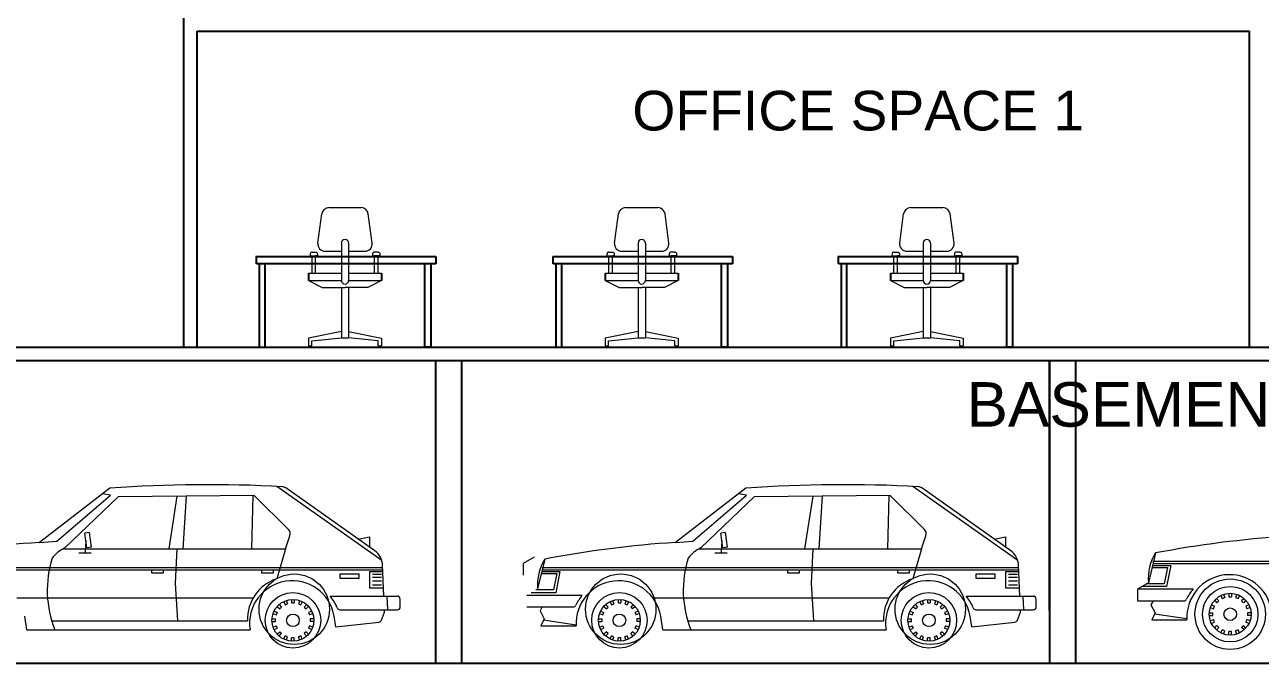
# Model space of a CAD drawing. Header units: millimetres. Extents: x 587797 to 2274247, y 1711 to 439204.
# Drawn here: x 984821 to 998910, y 232989 to 240265 of the extents above; entities that cross this region are included whole.
import ezdxf

# ---------------------------------------------------------------- set-up
doc = ezdxf.new("R2010")
doc.units = ezdxf.units.MM
doc.layers.add('finiture', color=7, linetype='Continuous', lineweight=20)
doc.styles.get("Standard").update_dxf_attribs({"font": 'arial.ttf'})

msp = doc.modelspace()

# ---------------------------------------------------------------- linework, layer by layer
for p, q in [((986636.654, 236589.945, -583.672), (986636.654, 240339.945, -583.672)), ((986786.654, 240189.945, -583.672), (998786.654, 240189.945, -583.672)), ((986786.654, 236589.945, -583.672), (986786.654, 240189.945, -583.672)), ((998786.654, 236589.945, -583.672), (998786.654, 240189.945, -583.672)), ((987457.493, 237622.467, -583.672), (989507.181, 237622.467, -583.672)), ((987464.963, 237540.712, -583.672), (987464.963, 237622.467, -583.672)), ((989507.181, 237622.467, -583.672), (989507.181, 237540.712, -583.672)), ((990840.87, 237622.467, -583.672), (992890.558, 237622.467, -583.672)), ((990848.34, 237540.712, -583.672), (990848.34, 237622.467, -583.672)), ((992890.558, 237622.467, -583.672), (992890.558, 237540.712, -583.672)), ((994092.237, 237622.467, -583.672), (996141.925, 237622.467, -583.672)), ((994099.707, 237540.712, -583.672), (994099.707, 237622.467, -583.672)), ((996141.925, 237622.467, -583.672), (996141.925, 237540.712, -583.672)), ((989507.181, 237540.712, -583.672), (987464.963, 237540.712, -583.672)), ((987495.29, 237540.712, -583.672), (987495.29, 236589.945, -583.672)), ((987561.275, 236589.945, -583.672), (987561.275, 237540.712, -583.672)), ((988057.807, 237434.472, -1167.343), (988057.807, 237351.472, -1167.343)), ((988887.808, 237434.472, -1167.343), (988887.808, 237351.472, -1167.343)), ((989384.341, 236589.945, -583.672), (989384.341, 237540.712, -583.672)), ((989450.326, 237540.712, -583.672), (989450.326, 236589.945, -583.672)), ((992890.558, 237540.712, -583.672), (990848.34, 237540.712, -583.672)), ((990878.667, 237540.712, -583.672), (990878.667, 236589.945, -583.672)), ((990944.652, 236589.945, -583.672), (990944.652, 237540.712, -583.672)), ((991441.184, 237434.472, -1167.343), (991441.184, 237351.472, -1167.343)), ((992271.186, 237434.472, -1167.343), (992271.186, 237351.472, -1167.343)), ((992767.718, 236589.945, -583.672), (992767.718, 237540.712, -583.672)), ((992833.703, 237540.712, -583.672), (992833.703, 236589.945, -583.672)), ((996141.925, 237540.712, -583.672), (994099.707, 237540.712, -583.672)), ((994130.034, 237540.712, -583.672), (994130.034, 236589.945, -583.672)), ((994196.019, 236589.945, -583.672), (994196.019, 237540.712, -583.672)), ((994692.551, 237434.472, -1167.343), (994692.551, 237351.472, -1167.343)), ((995522.553, 237434.472, -1167.343), (995522.553, 237351.472, -1167.343)), ((996019.085, 236589.945, -583.672), (996019.085, 237540.712, -583.672)), ((996085.07, 237540.712, -583.672), (996085.07, 236589.945, -583.672)), ((961454.571, 236589.03, -583.672), (1042054.571, 236589.03, -583.672)), ((961716.654, 236589.945, -583.672), (1041836.654, 236589.945, -583.672)), ((981636.654, 236589.945, -583.672), (986636.654, 236589.945, -583.672)), ((986786.654, 236589.945, -583.672), (1001786.654, 236589.945, -583.672)), ((987495.29, 236589.945, -583.672), (987495.29, 236589.945, -583.672)), ((987495.29, 236589.945, -583.672), (987561.275, 236589.945, -583.672)), ((989450.326, 236589.945, -583.672), (989384.341, 236589.945, -583.672)), ((989450.326, 236589.945, -583.672), (989450.326, 236589.945, -583.672)), ((990878.667, 236589.945, -583.672), (990878.667, 236589.945, -583.672)), ((990878.667, 236589.945, -583.672), (990944.652, 236589.945, -583.672)), ((992833.703, 236589.945, -583.672), (992767.718, 236589.945, -583.672)), ((992833.703, 236589.945, -583.672), (992833.703, 236589.945, -583.672)), ((994130.034, 236589.945, -583.672), (994130.034, 236589.945, -583.672)), ((994130.034, 236589.945, -583.672), (994196.019, 236589.945, -583.672)), ((996085.07, 236589.945, -583.672), (996019.085, 236589.945, -583.672)), ((996085.07, 236589.945, -583.672), (996085.07, 236589.945, -583.672)), ((961684.571, 236439.03, -583.672), (1042054.571, 236439.03, -583.672)), ((982506.09, 236439.03, -583.672), (989506.09, 236439.03, -583.672)), ((989506.09, 236439.03, -583.672), (989506.09, 233589.03, -583.672)), ((989506.09, 236439.03, -583.672), (989506.09, 232989.047, -583.672)), ((989806.09, 232989.047, -583.672), (989806.09, 236439.03, -583.672)), ((996506.09, 233589.03, -583.672), (996506.09, 236439.03, -583.672)), ((996506.09, 236439.03, -583.672), (1003506.09, 236439.03, -583.672)), ((996506.09, 236439.03, -583.672), (996506.09, 232989.047, -583.672)), ((996806.09, 232989.047, -583.672), (996806.09, 236439.03, -583.672)), ((957442.62, 232989.047, -583.672), (1042054.571, 232989.047, -583.672))]:
    msp.add_line(p, q)
at = {"layer": 'finiture', "linetype": 'Continuous'}
for p, q in [((988162.917, 237777.464, -1167.343), (988207.273, 238109.464, -1167.343)), ((988289.542, 238181.473, -1167.343), (988656.073, 238181.473, -1167.343)), ((988782.699, 237777.464, -1167.343), (988738.342, 238109.464, -1167.343)), ((991546.294, 237777.464, -1167.343), (991590.65, 238109.464, -1167.343)), ((991672.92, 238181.473, -1167.343), (992039.45, 238181.473, -1167.343)), ((992166.076, 237777.464, -1167.343), (992121.72, 238109.464, -1167.343)), ((994797.661, 237777.464, -1167.343), (994842.018, 238109.464, -1167.343)), ((994924.287, 238181.473, -1167.343), (995290.817, 238181.473, -1167.343)), ((995417.443, 237777.464, -1167.343), (995373.087, 238109.464, -1167.343)), ((988245.186, 237683.472, -1167.343), (988431.308, 237683.472, -1167.343)), ((988431.308, 237777.464, -1167.343), (988431.308, 237351.472, -1167.343)), ((988514.308, 237777.464, -1167.343), (988514.308, 237351.472, -1167.343)), ((988514.308, 237683.472, -1167.343), (988700.43, 237683.472, -1167.343)), ((991628.563, 237683.472, -1167.343), (991814.685, 237683.472, -1167.343)), ((991814.685, 237777.464, -1167.343), (991814.685, 237351.472, -1167.343)), ((991897.685, 237777.464, -1167.343), (991897.685, 237351.472, -1167.343)), ((991897.685, 237683.472, -1167.343), (992083.807, 237683.472, -1167.343)), ((994879.93, 237683.472, -1167.343), (995066.052, 237683.472, -1167.343)), ((995066.052, 237777.464, -1167.343), (995066.052, 237351.472, -1167.343)), ((995149.052, 237777.464, -1167.343), (995149.052, 237351.472, -1167.343)), ((995149.052, 237683.472, -1167.343), (995335.174, 237683.472, -1167.343)), ((988075.587, 237633.213, -1167.343), (988138.064, 237633.213, -1167.343)), ((988096.564, 237674.713, -1167.343), (988138.064, 237674.713, -1167.343)), ((988096.564, 237434.472, -1167.343), (988096.564, 237633.213, -1167.343)), ((988138.064, 237434.472, -1167.343), (988138.064, 237633.213, -1167.343)), ((988159.04, 237633.213, -1167.343), (988138.064, 237633.213, -1167.343)), ((988786.575, 237633.213, -1167.343), (988807.552, 237633.213, -1167.343)), ((988849.052, 237674.713, -1167.343), (988807.552, 237674.713, -1167.343)), ((988870.029, 237633.213, -1167.343), (988807.552, 237633.213, -1167.343)), ((988807.552, 237434.472, -1167.343), (988807.552, 237633.213, -1167.343)), ((988849.052, 237434.472, -1167.343), (988849.052, 237633.213, -1167.343)), ((991458.964, 237633.213, -1167.343), (991521.441, 237633.213, -1167.343)), ((991479.941, 237674.713, -1167.343), (991521.441, 237674.713, -1167.343)), ((991479.941, 237434.472, -1167.343), (991479.941, 237633.213, -1167.343)), ((991521.441, 237434.472, -1167.343), (991521.441, 237633.213, -1167.343)), ((991542.418, 237633.213, -1167.343), (991521.441, 237633.213, -1167.343)), ((992169.952, 237633.213, -1167.343), (992190.929, 237633.213, -1167.343)), ((992232.429, 237674.713, -1167.343), (992190.929, 237674.713, -1167.343)), ((992253.406, 237633.213, -1167.343), (992190.929, 237633.213, -1167.343)), ((992190.929, 237434.472, -1167.343), (992190.929, 237633.213, -1167.343)), ((992232.429, 237434.472, -1167.343), (992232.429, 237633.213, -1167.343)), ((994710.331, 237633.213, -1167.343), (994772.808, 237633.213, -1167.343)), ((994731.308, 237674.713, -1167.343), (994772.808, 237674.713, -1167.343)), ((994731.308, 237434.472, -1167.343), (994731.308, 237633.213, -1167.343)), ((994772.808, 237434.472, -1167.343), (994772.808, 237633.213, -1167.343)), ((994793.785, 237633.213, -1167.343), (994772.808, 237633.213, -1167.343)), ((995421.319, 237633.213, -1167.343), (995442.296, 237633.213, -1167.343)), ((995483.796, 237674.713, -1167.343), (995442.296, 237674.713, -1167.343)), ((995504.773, 237633.213, -1167.343), (995442.296, 237633.213, -1167.343)), ((995442.296, 237434.472, -1167.343), (995442.296, 237633.213, -1167.343)), ((995483.796, 237434.472, -1167.343), (995483.796, 237633.213, -1167.343)), ((988057.807, 237434.472, -1167.343), (988431.308, 237434.472, -1167.343)), ((988514.308, 237434.472, -1167.343), (988887.808, 237434.472, -1167.343)), ((991441.184, 237434.472, -1167.343), (991814.685, 237434.472, -1167.343)), ((991897.685, 237434.472, -1167.343), (992271.186, 237434.472, -1167.343)), ((994692.551, 237434.472, -1167.343), (995066.052, 237434.472, -1167.343)), ((995149.052, 237434.472, -1167.343), (995522.553, 237434.472, -1167.343)), ((988057.807, 237351.472, -1167.343), (988214.225, 237269.04, -1167.343)), ((988057.807, 237351.472, -1167.343), (988431.308, 237351.472, -1167.343)), ((988214.225, 237269.04, -1167.343), (988472.808, 237269.04, -1167.343)), ((988431.308, 237269.04, -1167.343), (988431.308, 236699.145, -1167.343)), ((988731.39, 237269.04, -1167.343), (988472.808, 237269.04, -1167.343)), ((988514.308, 237351.472, -1167.343), (988887.808, 237351.472, -1167.343)), ((988514.308, 237269.04, -1167.343), (988514.308, 236699.145, -1167.343)), ((988887.808, 237351.472, -1167.343), (988731.39, 237269.04, -1167.343)), ((991441.184, 237351.472, -1167.343), (991597.603, 237269.04, -1167.343)), ((991441.184, 237351.472, -1167.343), (991814.685, 237351.472, -1167.343)), ((991597.603, 237269.04, -1167.343), (991856.185, 237269.04, -1167.343)), ((991814.685, 237269.04, -1167.343), (991814.685, 236699.145, -1167.343)), ((992114.767, 237269.04, -1167.343), (991856.185, 237269.04, -1167.343)), ((991897.685, 237351.472, -1167.343), (992271.186, 237351.472, -1167.343)), ((991897.685, 237269.04, -1167.343), (991897.685, 236699.145, -1167.343)), ((992271.186, 237351.472, -1167.343), (992114.767, 237269.04, -1167.343)), ((994692.551, 237351.472, -1167.343), (994848.97, 237269.04, -1167.343)), ((994692.551, 237351.472, -1167.343), (995066.052, 237351.472, -1167.343)), ((994848.97, 237269.04, -1167.343), (995107.552, 237269.04, -1167.343)), ((995066.052, 237269.04, -1167.343), (995066.052, 236699.145, -1167.343)), ((995366.135, 237269.04, -1167.343), (995107.552, 237269.04, -1167.343)), ((995149.052, 237351.472, -1167.343), (995522.553, 237351.472, -1167.343)), ((995149.052, 237269.04, -1167.343), (995149.052, 236699.145, -1167.343)), ((995522.553, 237351.472, -1167.343), (995366.135, 237269.04, -1167.343)), ((988431.308, 236770.815, -1167.343), (988057.807, 236692.629, -1167.343)), ((988095.76, 236662.224, -1167.343), (988431.308, 236699.145, -1167.343)), ((988431.308, 236699.145, -1167.343), (988514.308, 236699.145, -1167.343)), ((988514.308, 236770.815, -1167.343), (988887.808, 236692.629, -1167.343)), ((988849.856, 236662.224, -1167.343), (988514.308, 236699.145, -1167.343)), ((991814.685, 236770.815, -1167.343), (991441.184, 236692.629, -1167.343)), ((991479.137, 236662.224, -1167.343), (991814.685, 236699.145, -1167.343)), ((991814.685, 236699.145, -1167.343), (991897.685, 236699.145, -1167.343)), ((991897.685, 236770.815, -1167.343), (992271.186, 236692.629, -1167.343)), ((992233.233, 236662.224, -1167.343), (991897.685, 236699.145, -1167.343)), ((995066.052, 236770.815, -1167.343), (994692.551, 236692.629, -1167.343)), ((994730.504, 236662.224, -1167.343), (995066.052, 236699.145, -1167.343)), ((995066.052, 236699.145, -1167.343), (995149.052, 236699.145, -1167.343)), ((995149.052, 236770.815, -1167.343), (995522.553, 236692.629, -1167.343)), ((995484.6, 236662.224, -1167.343), (995149.052, 236699.145, -1167.343)), ((988057.807, 236692.629, -1167.343), (988057.807, 236604.47, -1167.343)), ((988057.807, 236604.47, -1167.343), (988095.76, 236604.47, -1167.343)), ((988095.76, 236604.47, -1167.343), (988095.76, 236662.224, -1167.343)), ((988849.856, 236604.47, -1167.343), (988849.856, 236662.224, -1167.343)), ((988849.856, 236604.47, -1167.343), (988887.808, 236604.47, -1167.343)), ((988887.808, 236692.629, -1167.343), (988887.808, 236604.47, -1167.343)), ((991441.184, 236692.629, -1167.343), (991441.184, 236604.47, -1167.343)), ((991441.184, 236604.47, -1167.343), (991479.137, 236604.47, -1167.343)), ((991479.137, 236604.47, -1167.343), (991479.137, 236662.224, -1167.343)), ((992233.233, 236604.47, -1167.343), (992233.233, 236662.224, -1167.343)), ((992233.233, 236604.47, -1167.343), (992271.186, 236604.47, -1167.343)), ((992271.186, 236692.629, -1167.343), (992271.186, 236604.47, -1167.343)), ((994692.551, 236692.629, -1167.343), (994692.551, 236604.47, -1167.343)), ((994692.551, 236604.47, -1167.343), (994730.504, 236604.47, -1167.343)), ((994730.504, 236604.47, -1167.343), (994730.504, 236662.224, -1167.343)), ((995484.6, 236604.47, -1167.343), (995484.6, 236662.224, -1167.343)), ((995484.6, 236604.47, -1167.343), (995522.553, 236604.47, -1167.343)), ((995522.553, 236692.629, -1167.343), (995522.553, 236604.47, -1167.343))]:
    msp.add_line(p, q, dxfattribs=at)
at = {"layer": 'finiture'}
for p, q in [((985792.587, 234984.389, -583.672), (984989.222, 234365.781, -583.672)), ((985185.281, 234380.561, -583.672), (985798.673, 234905.705, -583.672)), ((985886.486, 234887.012, -583.672), (985277.877, 234304.92, -583.672)), ((985798.673, 234905.705, -583.672), (985707.816, 234919.181, -583.672)), ((987437.572, 234900.923, -583.672), (985886.486, 234887.012, -583.672)), ((986553.349, 234893.098, -583.672), (986462.058, 234291.443, -583.672)), ((986663.334, 234893.967, -583.672), (986624.643, 234291.443, -583.672)), ((987422.357, 234900.923, -583.672), (987407.577, 234291.443, -583.672)), ((987827.952, 234513.586, -583.672), (987437.572, 234900.923, -583.672)), ((988892.15, 234159.288, -583.672), (987696.666, 235004.821, -583.672)), ((988811.292, 234270.577, -583.672), (987796.652, 234988.302, -583.672)), ((993044.742, 234984.389, -583.672), (992241.377, 234365.781, -583.672)), ((992437.436, 234380.561, -583.672), (993050.828, 234905.705, -583.672)), ((993138.642, 234887.012, -583.672), (992530.032, 234304.92, -583.672)), ((993050.828, 234905.705, -583.672), (992959.971, 234919.181, -583.672)), ((994689.727, 234900.923, -583.672), (993138.642, 234887.012, -583.672)), ((993805.504, 234893.098, -583.672), (993714.213, 234291.443, -583.672)), ((993915.489, 234893.967, -583.672), (993876.798, 234291.443, -583.672)), ((994674.512, 234900.923, -583.672), (994659.732, 234291.443, -583.672)), ((995080.107, 234513.586, -583.672), (994689.727, 234900.923, -583.672)), ((996144.305, 234159.288, -583.672), (994948.821, 235004.821, -583.672)), ((996063.447, 234270.577, -583.672), (995048.807, 234988.302, -583.672)), ((985559.141, 234478.373, -583.672), (985506.54, 234471.418, -583.672)), ((985529.145, 234303.615, -583.672), (985506.54, 234471.418, -583.672)), ((985581.312, 234310.571, -583.672), (985559.141, 234478.373, -583.672)), ((992811.296, 234478.373, -583.672), (992758.695, 234471.418, -583.672)), ((992781.301, 234303.615, -583.672), (992758.695, 234471.418, -583.672)), ((992833.467, 234310.571, -583.672), (992811.296, 234478.373, -583.672)), ((984989.222, 234365.781, -583.672), (985185.281, 234380.561, -583.672)), ((985517.843, 234387.517, -583.672), (985509.148, 234246.667, -583.672)), ((985581.312, 234310.571, -583.672), (985529.145, 234303.615, -583.672)), ((987793.609, 234291.443, -583.672), (987844.906, 234439.683, -583.672)), ((988623.927, 234403.167, -583.672), (988751.3, 234430.989, -583.672)), ((988751.3, 234430.989, -583.672), (988751.735, 234312.745, -583.672)), ((988751.735, 234318.831, -583.672), (988751.735, 234318.831, -583.672)), ((992241.377, 234365.781, -583.672), (992437.436, 234380.561, -583.672)), ((992769.998, 234387.517, -583.672), (992761.303, 234246.667, -583.672)), ((992833.467, 234310.571, -583.672), (992781.301, 234303.615, -583.672)), ((995045.764, 234291.443, -583.672), (995097.061, 234439.683, -583.672)), ((995876.082, 234403.167, -583.672), (996003.455, 234430.989, -583.672)), ((996003.455, 234430.989, -583.672), (996003.89, 234312.745, -583.672)), ((996003.89, 234318.831, -583.672), (996003.89, 234318.831, -583.672)), ((985253.967, 234291.443, -583.672), (987793.609, 234291.443, -583.672)), ((985438.723, 234246.667, -583.672), (985579.573, 234246.667, -583.672)), ((986553.784, 234291.443, -583.672), (986536.83, 233903.672, -583.672)), ((987793.609, 234291.443, -583.672), (987695.797, 233951.926, -583.672)), ((990628.995, 234198.413, -583.672), (990505.099, 234124.51, -583.672)), ((990749.847, 234176.242, -583.672), (990668.989, 233836.725, -583.672)), ((992506.122, 234291.443, -583.672), (995045.764, 234291.443, -583.672)), ((992690.878, 234246.667, -583.672), (992831.728, 234246.667, -583.672)), ((993805.939, 234291.443, -583.672), (993788.985, 233903.672, -583.672)), ((995045.764, 234291.443, -583.672), (994947.952, 233951.926, -583.672)), ((997714.557, 234245.798, -583.672), (997633.699, 233906.28, -583.672)), ((983469.001, 234081.038, -583.672), (988902.583, 234081.038, -583.672)), ((983469.001, 234054.955, -583.672), (988903.888, 234054.955, -583.672)), ((986268.607, 234015.395, -583.672), (986268.607, 234054.955, -583.672)), ((986401.197, 234054.955, -583.672), (986401.197, 234015.395, -583.672)), ((987522.778, 234015.395, -583.672), (987522.778, 234054.955, -583.672)), ((987654.933, 234054.955, -583.672), (987654.933, 234015.395, -583.672)), ((988753.474, 234032.349, -583.672), (988753.474, 233850.201, -583.672)), ((988904.757, 234032.349, -583.672), (988753.474, 234032.349, -583.672)), ((988916.929, 233754.997, -583.672), (988901.279, 234105.817, -583.672)), ((990505.099, 234124.51, -583.672), (990505.099, 233991.92, -583.672)), ((990716.374, 234034.958, -583.672), (990923.301, 234034.958, -583.672)), ((990721.156, 234081.038, -583.672), (996154.738, 234081.038, -583.672)), ((990721.156, 234054.955, -583.672), (996156.043, 234054.955, -583.672)), ((990923.301, 234034.958, -583.672), (990875.047, 233792.818, -583.672)), ((993520.762, 234015.395, -583.672), (993520.762, 234054.955, -583.672)), ((993653.352, 234054.955, -583.672), (993653.352, 234015.395, -583.672)), ((994774.933, 234015.395, -583.672), (994774.933, 234054.955, -583.672)), ((994907.088, 234054.955, -583.672), (994907.088, 234015.395, -583.672)), ((996005.629, 234032.349, -583.672), (996005.629, 233850.201, -583.672)), ((996156.912, 234032.349, -583.672), (996005.629, 234032.349, -583.672)), ((996169.084, 233754.997, -583.672), (996153.434, 234105.817, -583.672)), ((997675.432, 234080.603, -583.672), (997853.233, 234080.603, -583.672)), ((997681.083, 234104.513, -583.672), (997888.011, 234104.513, -583.672)), ((997685.865, 234150.594, -583.672), (1003119.448, 234150.594, -583.672)), ((997685.865, 234124.51, -583.672), (1003120.752, 234124.51, -583.672)), ((997853.233, 234080.603, -583.672), (997815.412, 233893.673, -583.672)), ((997888.011, 234104.513, -583.672), (997839.757, 233862.373, -583.672)), ((986401.197, 234015.395, -583.672), (986268.607, 234015.395, -583.672)), ((986536.83, 233903.672, -583.672), (986562.913, 233474.167, -583.672)), ((987654.933, 234015.395, -583.672), (987522.778, 234015.395, -583.672)), ((988632.621, 234004.527, -583.672), (988414.826, 234004.527, -583.672)), ((988414.826, 234004.527, -583.672), (988414.826, 233958.012, -583.672)), ((988414.826, 233958.012, -583.672), (988633.056, 233958.012, -583.672)), ((988633.056, 233958.012, -583.672), (988632.621, 234004.527, -583.672)), ((988787.817, 234004.527, -583.672), (988887.803, 234004.527, -583.672)), ((988787.817, 233968.445, -583.672), (988887.803, 233968.445, -583.672)), ((988787.817, 233928.016, -583.672), (988887.803, 233928.016, -583.672)), ((988787.817, 233882.37, -583.672), (988887.803, 233882.37, -583.672)), ((990710.723, 234011.048, -583.672), (990888.524, 234011.048, -583.672)), ((990888.524, 234011.048, -583.672), (990850.703, 233824.118, -583.672)), ((993653.352, 234015.395, -583.672), (993520.762, 234015.395, -583.672)), ((993788.985, 233903.672, -583.672), (993815.068, 233474.167, -583.672)), ((994907.088, 234015.395, -583.672), (994774.933, 234015.395, -583.672)), ((995884.777, 234004.527, -583.672), (995666.981, 234004.527, -583.672)), ((995666.981, 234004.527, -583.672), (995666.981, 233958.012, -583.672)), ((995666.981, 233958.012, -583.672), (995885.211, 233958.012, -583.672)), ((995885.211, 233958.012, -583.672), (995884.777, 234004.527, -583.672)), ((996039.972, 234004.527, -583.672), (996139.958, 234004.527, -583.672)), ((996039.972, 233968.445, -583.672), (996139.958, 233968.445, -583.672)), ((996039.972, 233928.016, -583.672), (996139.958, 233928.016, -583.672)), ((996039.972, 233882.37, -583.672), (996139.958, 233882.37, -583.672)), ((997633.699, 233906.28, -583.672), (997509.803, 233832.377, -583.672)), ((997815.412, 233893.673, -583.672), (997612.832, 233893.673, -583.672)), ((988303.103, 233754.997, -583.672), (989066.039, 233754.997, -583.672)), ((988753.474, 233850.201, -583.672), (988913.017, 233850.201, -583.672)), ((988960.401, 233598.497, -583.672), (988953.446, 233754.997, -583.672)), ((991178.483, 233762.822, -583.672), (990545.094, 233762.822, -583.672)), ((990875.047, 233792.818, -583.672), (990595.956, 233792.818, -583.672)), ((990850.703, 233824.118, -583.672), (990648.123, 233824.118, -583.672)), ((995555.258, 233754.997, -583.672), (996318.194, 233754.997, -583.672)), ((996005.629, 233850.201, -583.672), (996165.172, 233850.201, -583.672)), ((996212.556, 233598.497, -583.672), (996205.601, 233754.997, -583.672)), ((998143.192, 233832.377, -583.672), (997509.803, 233832.377, -583.672)), ((997509.803, 233832.377, -583.672), (997509.803, 233699.787, -583.672)), ((997839.757, 233862.373, -583.672), (997560.666, 233862.373, -583.672)), ((998461.408, 233762.822, -583.672), (998476.623, 233725.871, -583.672)), ((998489.23, 233774.125, -583.672), (998504.446, 233737.173, -583.672)), ((998551.396, 233786.732, -583.672), (998551.396, 233746.737, -583.672)), ((998551.396, 233746.737, -583.672), (998581.826, 233746.737, -583.672)), ((998581.826, 233786.732, -583.672), (998581.826, 233746.737, -583.672)), ((998643.991, 233774.125, -583.672), (998628.341, 233737.173, -583.672)), ((998671.813, 233762.822, -583.672), (998656.598, 233725.871, -583.672)), ((984731.432, 233733.261, -583.672), (987425.4, 233733.261, -583.672)), ((987699.709, 233636.753, -583.672), (987727.966, 233608.496, -583.672)), ((987721.011, 233658.054, -583.672), (987749.268, 233629.797, -583.672)), ((987727.966, 233608.496, -583.672), (987749.268, 233629.797, -583.672)), ((987773.612, 233693.267, -583.672), (987788.827, 233656.315, -583.672)), ((987788.827, 233656.315, -583.672), (987817.084, 233667.618, -583.672)), ((987801.434, 233704.569, -583.672), (987817.084, 233667.618, -583.672)), ((987863.599, 233717.176, -583.672), (987863.599, 233677.182, -583.672)), ((987863.599, 233677.182, -583.672), (987894.03, 233677.182, -583.672)), ((987894.03, 233717.176, -583.672), (987894.03, 233677.182, -583.672)), ((987956.195, 233704.569, -583.672), (987940.98, 233667.618, -583.672)), ((987940.98, 233667.618, -583.672), (987968.802, 233656.315, -583.672)), ((987984.017, 233693.267, -583.672), (987968.802, 233656.315, -583.672)), ((988036.618, 233658.054, -583.672), (988008.362, 233629.797, -583.672)), ((988008.362, 233629.797, -583.672), (988029.663, 233608.496, -583.672)), ((988058.355, 233636.753, -583.672), (988029.663, 233608.496, -583.672)), ((988415.695, 233598.497, -583.672), (989067.778, 233598.497, -583.672)), ((988924.32, 233587.195, -583.672), (988923.885, 233598.497, -583.672)), ((989103.425, 233634.579, -583.672), (989101.686, 233719.785, -583.672)), ((990545.094, 233630.232, -583.672), (991072.845, 233630.232, -583.672)), ((990722.025, 233630.232, -583.672), (990697.681, 233585.021, -583.672)), ((991422.796, 233636.753, -583.672), (991451.053, 233608.496, -583.672)), ((991444.098, 233658.054, -583.672), (991472.354, 233629.797, -583.672)), ((991451.053, 233608.496, -583.672), (991472.354, 233629.797, -583.672)), ((991496.699, 233693.267, -583.672), (991511.914, 233656.315, -583.672)), ((991511.914, 233656.315, -583.672), (991539.736, 233667.618, -583.672)), ((991524.521, 233704.569, -583.672), (991539.736, 233667.618, -583.672)), ((991586.686, 233717.176, -583.672), (991586.686, 233677.182, -583.672)), ((991586.686, 233677.182, -583.672), (991617.117, 233677.182, -583.672)), ((991617.117, 233717.176, -583.672), (991617.117, 233677.182, -583.672)), ((991679.282, 233704.569, -583.672), (991663.632, 233667.618, -583.672)), ((991663.632, 233667.618, -583.672), (991691.889, 233656.315, -583.672)), ((991707.104, 233693.267, -583.672), (991691.889, 233656.315, -583.672)), ((991759.705, 233658.054, -583.672), (991731.448, 233629.797, -583.672)), ((991731.448, 233629.797, -583.672), (991752.75, 233608.496, -583.672)), ((991781.007, 233636.753, -583.672), (991752.75, 233608.496, -583.672)), ((991983.587, 233733.261, -583.672), (994677.555, 233733.261, -583.672)), ((994951.864, 233636.753, -583.672), (994980.121, 233608.496, -583.672)), ((994973.166, 233658.054, -583.672), (995001.423, 233629.797, -583.672)), ((994980.121, 233608.496, -583.672), (995001.423, 233629.797, -583.672)), ((995025.767, 233693.267, -583.672), (995040.982, 233656.315, -583.672)), ((995040.982, 233656.315, -583.672), (995069.239, 233667.618, -583.672)), ((995053.589, 233704.569, -583.672), (995069.239, 233667.618, -583.672)), ((995115.754, 233717.176, -583.672), (995115.754, 233677.182, -583.672)), ((995115.754, 233677.182, -583.672), (995146.185, 233677.182, -583.672)), ((995146.185, 233717.176, -583.672), (995146.185, 233677.182, -583.672)), ((995208.35, 233704.569, -583.672), (995193.135, 233667.618, -583.672)), ((995193.135, 233667.618, -583.672), (995220.957, 233656.315, -583.672)), ((995236.172, 233693.267, -583.672), (995220.957, 233656.315, -583.672)), ((995288.773, 233658.054, -583.672), (995260.517, 233629.797, -583.672)), ((995260.517, 233629.797, -583.672), (995281.818, 233608.496, -583.672)), ((995310.51, 233636.753, -583.672), (995281.818, 233608.496, -583.672)), ((995667.851, 233598.497, -583.672), (996319.933, 233598.497, -583.672)), ((996176.475, 233587.195, -583.672), (996176.04, 233598.497, -583.672)), ((996355.58, 233634.579, -583.672), (996353.841, 233719.785, -583.672)), ((997509.803, 233699.787, -583.672), (998037.555, 233699.787, -583.672)), ((997686.735, 233699.787, -583.672), (997662.39, 233654.576, -583.672)), ((997662.39, 233654.576, -583.672), (997709.775, 233563.72, -583.672)), ((998340.556, 233625.45, -583.672), (998377.507, 233610.235, -583.672)), ((998352.293, 233653.272, -583.672), (998389.245, 233638.057, -583.672)), ((998377.507, 233610.235, -583.672), (998389.245, 233638.057, -583.672)), ((998387.506, 233706.308, -583.672), (998415.762, 233678.051, -583.672)), ((998408.807, 233727.61, -583.672), (998437.064, 233699.353, -583.672)), ((998415.762, 233678.051, -583.672), (998437.064, 233699.353, -583.672)), ((998476.623, 233725.871, -583.672), (998504.446, 233737.173, -583.672)), ((998628.341, 233737.173, -583.672), (998656.598, 233725.871, -583.672)), ((998724.415, 233727.61, -583.672), (998696.158, 233699.353, -583.672)), ((998696.158, 233699.353, -583.672), (998717.459, 233678.051, -583.672)), ((998745.716, 233706.308, -583.672), (998717.459, 233678.051, -583.672)), ((998780.928, 233653.272, -583.672), (998743.977, 233638.057, -583.672)), ((998743.977, 233638.057, -583.672), (998755.715, 233610.235, -583.672)), ((998792.666, 233625.45, -583.672), (998755.715, 233610.235, -583.672)), ((984846.633, 233371.573, -583.672), (984820.55, 233525.029, -583.672)), ((985128.767, 233474.167, -583.672), (987361.061, 233474.167, -583.672)), ((987640.587, 233493.73, -583.672), (987680.582, 233493.73, -583.672)), ((987640.587, 233463.734, -583.672), (987680.582, 233463.734, -583.672)), ((987652.759, 233555.895, -583.672), (987689.711, 233540.679, -583.672)), ((987664.497, 233583.717, -583.672), (987701.448, 233568.502, -583.672)), ((987680.582, 233463.734, -583.672), (987680.582, 233493.73, -583.672)), ((987689.711, 233540.679, -583.672), (987701.448, 233568.502, -583.672)), ((988093.132, 233583.717, -583.672), (988056.181, 233568.502, -583.672)), ((988056.181, 233568.502, -583.672), (988067.918, 233540.679, -583.672)), ((988104.87, 233555.895, -583.672), (988067.918, 233540.679, -583.672)), ((988077.048, 233493.73, -583.672), (988077.048, 233463.734, -583.672)), ((988117.477, 233493.73, -583.672), (988077.048, 233493.73, -583.672)), ((988117.477, 233463.734, -583.672), (988077.048, 233463.734, -583.672)), ((988370.05, 233405.916, -583.672), (988349.618, 233525.029, -583.672)), ((988370.05, 233405.916, -583.672), (988857.807, 233458.517, -583.672)), ((988887.368, 233481.557, -583.672), (988922.146, 233572.849, -583.672)), ((990697.681, 233585.021, -583.672), (990745.066, 233494.164, -583.672)), ((990745.066, 233494.164, -583.672), (990707.245, 233414.61, -583.672)), ((991108.493, 233424.174, -583.672), (990737.675, 233478.514, -583.672)), ((991363.674, 233493.73, -583.672), (991403.668, 233493.73, -583.672)), ((991363.674, 233463.734, -583.672), (991403.668, 233463.734, -583.672)), ((991375.846, 233555.895, -583.672), (991412.798, 233540.679, -583.672)), ((991387.584, 233583.717, -583.672), (991424.535, 233568.502, -583.672)), ((991403.668, 233463.734, -583.672), (991403.668, 233493.73, -583.672)), ((991412.798, 233540.679, -583.672), (991424.535, 233568.502, -583.672)), ((991816.219, 233583.717, -583.672), (991779.268, 233568.502, -583.672)), ((991779.268, 233568.502, -583.672), (991791.005, 233540.679, -583.672)), ((991827.957, 233555.895, -583.672), (991791.005, 233540.679, -583.672)), ((991840.129, 233493.73, -583.672), (991800.134, 233493.73, -583.672)), ((991800.134, 233493.73, -583.672), (991800.134, 233463.734, -583.672)), ((991840.129, 233463.734, -583.672), (991800.134, 233463.734, -583.672)), ((992098.788, 233371.573, -583.672), (992072.705, 233525.029, -583.672)), ((992380.922, 233474.167, -583.672), (994613.216, 233474.167, -583.672)), ((994892.742, 233493.73, -583.672), (994932.737, 233493.73, -583.672)), ((994892.742, 233463.734, -583.672), (994932.737, 233463.734, -583.672)), ((994904.914, 233555.895, -583.672), (994941.866, 233540.679, -583.672)), ((994916.652, 233583.717, -583.672), (994953.603, 233568.502, -583.672)), ((994932.737, 233463.734, -583.672), (994932.737, 233493.73, -583.672)), ((994941.866, 233540.679, -583.672), (994953.603, 233568.502, -583.672)), ((995345.287, 233583.717, -583.672), (995308.336, 233568.502, -583.672)), ((995308.336, 233568.502, -583.672), (995320.073, 233540.679, -583.672)), ((995357.025, 233555.895, -583.672), (995320.073, 233540.679, -583.672)), ((995329.203, 233493.73, -583.672), (995329.203, 233463.734, -583.672)), ((995369.632, 233493.73, -583.672), (995329.203, 233493.73, -583.672)), ((995369.632, 233463.734, -583.672), (995329.203, 233463.734, -583.672)), ((995622.205, 233405.916, -583.672), (995601.773, 233525.029, -583.672)), ((995622.205, 233405.916, -583.672), (996109.962, 233458.517, -583.672)), ((996139.523, 233481.557, -583.672), (996174.301, 233572.849, -583.672)), ((997709.775, 233563.72, -583.672), (997671.954, 233484.166, -583.672)), ((997671.954, 233484.166, -583.672), (998073.637, 233484.166, -583.672)), ((998073.202, 233493.73, -583.672), (997702.385, 233548.07, -583.672)), ((998328.384, 233563.285, -583.672), (998368.378, 233563.285, -583.672)), ((998328.384, 233533.289, -583.672), (998368.378, 233533.289, -583.672)), ((998340.556, 233471.124, -583.672), (998377.507, 233486.339, -583.672)), ((998352.293, 233442.867, -583.672), (998389.245, 233458.517, -583.672)), ((998368.378, 233533.289, -583.672), (998368.378, 233563.285, -583.672)), ((998389.245, 233458.517, -583.672), (998377.507, 233486.339, -583.672)), ((998755.715, 233486.339, -583.672), (998743.977, 233458.517, -583.672)), ((998780.928, 233442.867, -583.672), (998743.977, 233458.517, -583.672)), ((998792.666, 233471.124, -583.672), (998755.715, 233486.339, -583.672)), ((998804.838, 233563.285, -583.672), (998764.844, 233563.285, -583.672)), ((998764.844, 233563.285, -583.672), (998764.844, 233533.289, -583.672)), ((998804.838, 233533.289, -583.672), (998764.844, 233533.289, -583.672)), ((984846.633, 233371.573, -583.672), (987390.188, 233371.573, -583.672)), ((987652.759, 233401.569, -583.672), (987689.711, 233416.784, -583.672)), ((987664.497, 233373.312, -583.672), (987701.448, 233388.962, -583.672)), ((987701.448, 233388.962, -583.672), (987689.711, 233416.784, -583.672)), ((987699.709, 233320.71, -583.672), (987727.966, 233348.967, -583.672)), ((987721.011, 233299.409, -583.672), (987749.268, 233327.666, -583.672)), ((987749.268, 233327.666, -583.672), (987727.966, 233348.967, -583.672)), ((988029.663, 233348.967, -583.672), (988008.362, 233327.666, -583.672)), ((988036.618, 233299.409, -583.672), (988008.362, 233327.666, -583.672)), ((988058.355, 233320.71, -583.672), (988029.663, 233348.967, -583.672)), ((988067.918, 233416.784, -583.672), (988056.181, 233388.962, -583.672)), ((988093.132, 233373.312, -583.672), (988056.181, 233388.962, -583.672)), ((988104.87, 233401.569, -583.672), (988067.918, 233416.784, -583.672)), ((990707.245, 233414.61, -583.672), (991108.927, 233414.61, -583.672)), ((991375.846, 233401.569, -583.672), (991412.798, 233416.784, -583.672)), ((991387.584, 233373.312, -583.672), (991424.535, 233388.962, -583.672)), ((991424.535, 233388.962, -583.672), (991412.798, 233416.784, -583.672)), ((991422.796, 233320.71, -583.672), (991451.053, 233348.967, -583.672)), ((991444.098, 233299.409, -583.672), (991472.354, 233327.666, -583.672)), ((991472.354, 233327.666, -583.672), (991451.053, 233348.967, -583.672)), ((991752.75, 233348.967, -583.672), (991731.448, 233327.666, -583.672)), ((991759.705, 233299.409, -583.672), (991731.448, 233327.666, -583.672)), ((991781.007, 233320.71, -583.672), (991752.75, 233348.967, -583.672)), ((991791.005, 233416.784, -583.672), (991779.268, 233388.962, -583.672)), ((991816.219, 233373.312, -583.672), (991779.268, 233388.962, -583.672)), ((991827.957, 233401.569, -583.672), (991791.005, 233416.784, -583.672)), ((992098.788, 233371.573, -583.672), (994642.343, 233371.573, -583.672)), ((994904.914, 233401.569, -583.672), (994941.866, 233416.784, -583.672)), ((994916.652, 233373.312, -583.672), (994953.603, 233388.962, -583.672)), ((994953.603, 233388.962, -583.672), (994941.866, 233416.784, -583.672)), ((994951.864, 233320.71, -583.672), (994980.121, 233348.967, -583.672)), ((994973.166, 233299.409, -583.672), (995001.423, 233327.666, -583.672)), ((995001.423, 233327.666, -583.672), (994980.121, 233348.967, -583.672)), ((995281.818, 233348.967, -583.672), (995260.517, 233327.666, -583.672)), ((995288.773, 233299.409, -583.672), (995260.517, 233327.666, -583.672)), ((995310.51, 233320.71, -583.672), (995281.818, 233348.967, -583.672)), ((995320.073, 233416.784, -583.672), (995308.336, 233388.962, -583.672)), ((995345.287, 233373.312, -583.672), (995308.336, 233388.962, -583.672)), ((995357.025, 233401.569, -583.672), (995320.073, 233416.784, -583.672)), ((998387.506, 233390.266, -583.672), (998415.762, 233418.523, -583.672)), ((998408.807, 233368.964, -583.672), (998437.064, 233397.221, -583.672)), ((998437.064, 233397.221, -583.672), (998415.762, 233418.523, -583.672)), ((998461.408, 233333.752, -583.672), (998476.623, 233370.703, -583.672)), ((998504.446, 233359.401, -583.672), (998476.623, 233370.703, -583.672)), ((998489.23, 233322.449, -583.672), (998504.446, 233359.401, -583.672)), ((998551.396, 233309.842, -583.672), (998551.396, 233349.837, -583.672)), ((998581.826, 233349.837, -583.672), (998551.396, 233349.837, -583.672)), ((998581.826, 233309.842, -583.672), (998581.826, 233349.837, -583.672)), ((998656.598, 233370.703, -583.672), (998628.341, 233359.401, -583.672)), ((998643.991, 233322.449, -583.672), (998628.341, 233359.401, -583.672)), ((998671.813, 233333.752, -583.672), (998656.598, 233370.703, -583.672)), ((998717.459, 233418.523, -583.672), (998696.158, 233397.221, -583.672)), ((998724.415, 233368.964, -583.672), (998696.158, 233397.221, -583.672)), ((998745.716, 233390.266, -583.672), (998717.459, 233418.523, -583.672)), ((987773.612, 233264.197, -583.672), (987788.827, 233301.148, -583.672)), ((987817.084, 233289.845, -583.672), (987788.827, 233301.148, -583.672)), ((987801.434, 233252.894, -583.672), (987817.084, 233289.845, -583.672)), ((987894.03, 233280.281, -583.672), (987863.599, 233280.281, -583.672)), ((987863.599, 233240.287, -583.672), (987863.599, 233280.281, -583.672)), ((987894.03, 233240.287, -583.672), (987894.03, 233280.281, -583.672)), ((987968.802, 233301.148, -583.672), (987940.98, 233289.845, -583.672)), ((987956.195, 233252.894, -583.672), (987940.98, 233289.845, -583.672)), ((987984.017, 233264.197, -583.672), (987968.802, 233301.148, -583.672)), ((991496.699, 233264.197, -583.672), (991511.914, 233301.148, -583.672)), ((991539.736, 233289.845, -583.672), (991511.914, 233301.148, -583.672)), ((991524.521, 233252.894, -583.672), (991539.736, 233289.845, -583.672)), ((991586.686, 233240.287, -583.672), (991586.686, 233280.281, -583.672)), ((991617.117, 233280.281, -583.672), (991586.686, 233280.281, -583.672)), ((991617.117, 233240.287, -583.672), (991617.117, 233280.281, -583.672)), ((991691.889, 233301.148, -583.672), (991663.632, 233289.845, -583.672)), ((991679.282, 233252.894, -583.672), (991663.632, 233289.845, -583.672)), ((991707.104, 233264.197, -583.672), (991691.889, 233301.148, -583.672)), ((995025.767, 233264.197, -583.672), (995040.982, 233301.148, -583.672)), ((995069.239, 233289.845, -583.672), (995040.982, 233301.148, -583.672)), ((995053.589, 233252.894, -583.672), (995069.239, 233289.845, -583.672)), ((995146.185, 233280.281, -583.672), (995115.754, 233280.281, -583.672)), ((995115.754, 233240.287, -583.672), (995115.754, 233280.281, -583.672)), ((995146.185, 233240.287, -583.672), (995146.185, 233280.281, -583.672)), ((995220.957, 233301.148, -583.672), (995193.135, 233289.845, -583.672)), ((995208.35, 233252.894, -583.672), (995193.135, 233289.845, -583.672)), ((995236.172, 233264.197, -583.672), (995220.957, 233301.148, -583.672))]:
    msp.add_line(p, q, dxfattribs=at)
for centre, radius in [((987894.03, 233605.018, -583.672), 401.683), ((991617.117, 233605.018, -583.672), 401.683), ((995146.185, 233605.018, -583.672), 401.683), ((998566.611, 233548.07, -583.672), 401.683), ((987878.815, 233478.514, -583.672), 316.477), ((991601.901, 233478.514, -583.672), 316.042), ((995130.97, 233478.514, -583.672), 316.477), ((998566.611, 233548.07, -583.672), 316.042), ((998566.611, 233548.07, -583.672), 238.227), ((987878.815, 233478.514, -583.672), 238.662), ((987878.815, 233478.514, -583.672), 238.662), ((991601.901, 233478.514, -583.672), 238.227), ((995130.97, 233478.514, -583.672), 238.662), ((995130.97, 233478.514, -583.672), 238.662), ((998566.611, 233548.07, -583.672), 71.729), ((987878.815, 233478.514, -583.672), 71.729), ((991601.901, 233478.514, -583.672), 71.729), ((995130.97, 233478.514, -583.672), 71.729)]:
    msp.add_circle(centre, radius, dxfattribs=at)
at = {"layer": 'finiture', "linetype": 'Continuous'}
for centre, radius, start, end in [((988289.542, 238098.473, -1167.343), 83, 90, 172.3901404), ((988656.073, 238098.473, -1167.343), 83, 7.6098596, 90), ((991672.92, 238098.473, -1167.343), 83, 90, 172.3901404), ((992039.45, 238098.473, -1167.343), 83, 7.6098596, 90), ((994924.287, 238098.473, -1167.343), 83, 90, 172.3901404), ((995290.817, 238098.473, -1167.343), 83, 7.6098596, 90), ((988245.186, 237766.472, -1167.343), 83, 172.3901404, 270), ((988472.808, 237777.464, -1167.343), 41.5, 0, 180), ((988700.43, 237766.472, -1167.343), 83, 270, 7.6098596), ((991628.563, 237766.472, -1167.343), 83, 172.3901404, 270), ((991856.185, 237777.464, -1167.343), 41.5, 0, 180), ((992083.807, 237766.472, -1167.343), 83, 270, 7.6098596), ((994879.93, 237766.472, -1167.343), 83, 172.3901404, 270), ((995107.552, 237777.464, -1167.343), 41.5, 0, 180), ((995335.174, 237766.472, -1167.343), 83, 270, 7.6098596), ((988472.808, 237351.472, -1167.343), 41.5, 180, 0), ((991856.185, 237351.472, -1167.343), 41.5, 180, 0), ((995107.552, 237351.472, -1167.343), 41.5, 180, 0)]:
    msp.add_arc(centre, radius, start, end, dxfattribs=at)
at = {"layer": 'finiture'}
for centre, radius, start, end in [((986911.782, 219233.671, -583.672), 15790.431, 86.923409, 94.064423), ((994163.937, 219233.671, -583.672), 15790.431, 86.923409, 94.064423), ((987754.932, 234928.813, -583.672), 72.66, 54.957775, 86.580475), ((995007.087, 234928.813, -583.672), 72.66, 54.957775, 86.580475), ((987777.89, 234463.205, -583.672), 71.024, 340.659607, 45.181866), ((995030.045, 234463.205, -583.672), 71.024, 340.659607, 45.181866), ((985776.587, 222206.403, -583.672), 12184.844, 93.704948, 100.779335), ((985494.443, 233892.294, -583.672), 466.006, 117.692719, 140.754425), ((993028.742, 222206.403, -583.672), 12184.844, 93.704948, 100.779335), ((992746.598, 233892.294, -583.672), 466.006, 117.692719, 140.754425), ((999993.452, 222275.958, -583.672), 12184.844, 93.704948, 100.779335), ((986290.586, 233822.547, -583.672), 1213.112, 162.51123, 201.823593), ((988690.896, 234097.865, -583.672), 210.534, 2.16463, 55.119839), ((991231.075, 233882.248, -583.672), 563.926, 148.578156, 184.630249), ((993542.741, 233822.547, -583.672), 1213.112, 162.51123, 201.823593), ((995943.051, 234097.865, -583.672), 210.534, 2.16463, 55.119839), ((998195.784, 233951.803, -583.672), 563.926, 148.578156, 184.630249), ((987844.541, 233491.567, -583.672), 483.793, 107.905869, 182.061096), ((987870.674, 233443.479, -583.672), 485.837, 9.663206, 188.511276), ((991593.862, 233443.237, -583.672), 485.778, 9.693307, 183.378372), ((995096.696, 233491.567, -583.672), 483.793, 107.905869, 182.061096), ((995122.829, 233443.479, -583.672), 485.837, 9.663206, 188.511276), ((998558.571, 233512.792, -583.672), 485.778, 9.693307, 183.378372), ((987926.884, 233440.884, -583.672), 490.109, 21.574547, 39.859261), ((989065.299, 233718.598, -583.672), 36.406, 1.867292, 88.835602), ((991524.592, 233455.966, -583.672), 462.549, 138.440201, 155.107117), ((995179.039, 233440.884, -583.672), 490.109, 21.574547, 39.859261), ((996317.454, 233718.598, -583.672), 36.406, 1.867292, 88.835602), ((998489.301, 233525.522, -583.672), 462.549, 138.440201, 155.107117), ((988415.449, 233633.584, -583.672), 35.088, 200.837372, 270.402069), ((989068.521, 233633.413, -583.672), 34.923, 268.780579, 1.914377), ((991072.655, 233666.073, -583.672), 35.841, 270.304718, 334.537354), ((995667.604, 233633.584, -583.672), 35.088, 200.837372, 270.402069), ((996320.676, 233633.413, -583.672), 34.923, 268.780579, 1.914377), ((998037.364, 233735.628, -583.672), 35.841, 270.304718, 334.537354), ((988853.116, 233495.02, -583.672), 36.803, 277.323486, 338.542725), ((988885.161, 233585.79, -583.672), 39.184, 340.714569, 2.054153), ((996105.271, 233495.02, -583.672), 36.803, 277.323486, 338.542725), ((996137.316, 233585.79, -583.672), 39.184, 340.714569, 2.054153)]:
    msp.add_arc(centre, radius, start, end, dxfattribs=at)
at = {"layer": 'finiture', "linetype": 'Continuous'}
for points in [[(988096.564, 237674.713, -1167.343), (988082.667, 237669.272, -1167.343), (988075.587, 237650.075, -1167.343), (988075.587, 237633.213, -1167.343)], [(988138.064, 237674.713, -1167.343), (988151.96, 237669.272, -1167.343), (988159.04, 237650.075, -1167.343), (988159.04, 237633.213, -1167.343)], [(988807.552, 237674.713, -1167.343), (988793.656, 237669.272, -1167.343), (988786.575, 237650.075, -1167.343), (988786.575, 237633.213, -1167.343)], [(988849.052, 237674.713, -1167.343), (988862.948, 237669.272, -1167.343), (988870.029, 237650.075, -1167.343), (988870.029, 237633.213, -1167.343)], [(991479.941, 237674.713, -1167.343), (991466.044, 237669.272, -1167.343), (991458.964, 237650.075, -1167.343), (991458.964, 237633.213, -1167.343)], [(991521.441, 237674.713, -1167.343), (991535.337, 237669.272, -1167.343), (991542.418, 237650.075, -1167.343), (991542.418, 237633.213, -1167.343)], [(992190.929, 237674.713, -1167.343), (992177.033, 237669.272, -1167.343), (992169.952, 237650.075, -1167.343), (992169.952, 237633.213, -1167.343)], [(992232.429, 237674.713, -1167.343), (992246.326, 237669.272, -1167.343), (992253.406, 237650.075, -1167.343), (992253.406, 237633.213, -1167.343)], [(994731.308, 237674.713, -1167.343), (994717.411, 237669.272, -1167.343), (994710.331, 237650.075, -1167.343), (994710.331, 237633.213, -1167.343)], [(994772.808, 237674.713, -1167.343), (994786.704, 237669.272, -1167.343), (994793.785, 237650.075, -1167.343), (994793.785, 237633.213, -1167.343)], [(995442.296, 237674.713, -1167.343), (995428.4, 237669.272, -1167.343), (995421.319, 237650.075, -1167.343), (995421.319, 237633.213, -1167.343)], [(995483.796, 237674.713, -1167.343), (995497.693, 237669.272, -1167.343), (995504.773, 237650.075, -1167.343), (995504.773, 237633.213, -1167.343)]]:
    msp.add_spline(points, degree=3, dxfattribs=at)

# ---------------------------------------------------------------- texts
for s, height, p in [('OFFICE SPACE 1', 451.5, (991748.912, 239060.332, -583.672)), ('BASEMENT', 507.0297, (995560.193, 235685.15, -583.672))]:
    msp.add_text(s, height=height).set_placement(p)
at = {"insert": (989469.657, 233743.408, -583.672), "char_height": 2.5, "attachment_point": 1}
msp.add_mtext_dynamic_manual_height_columns('SECTION ', width=673.9567, gutter_width=12.5, heights=[0], dxfattribs=at)

doc.saveas('drawing.dxf')
